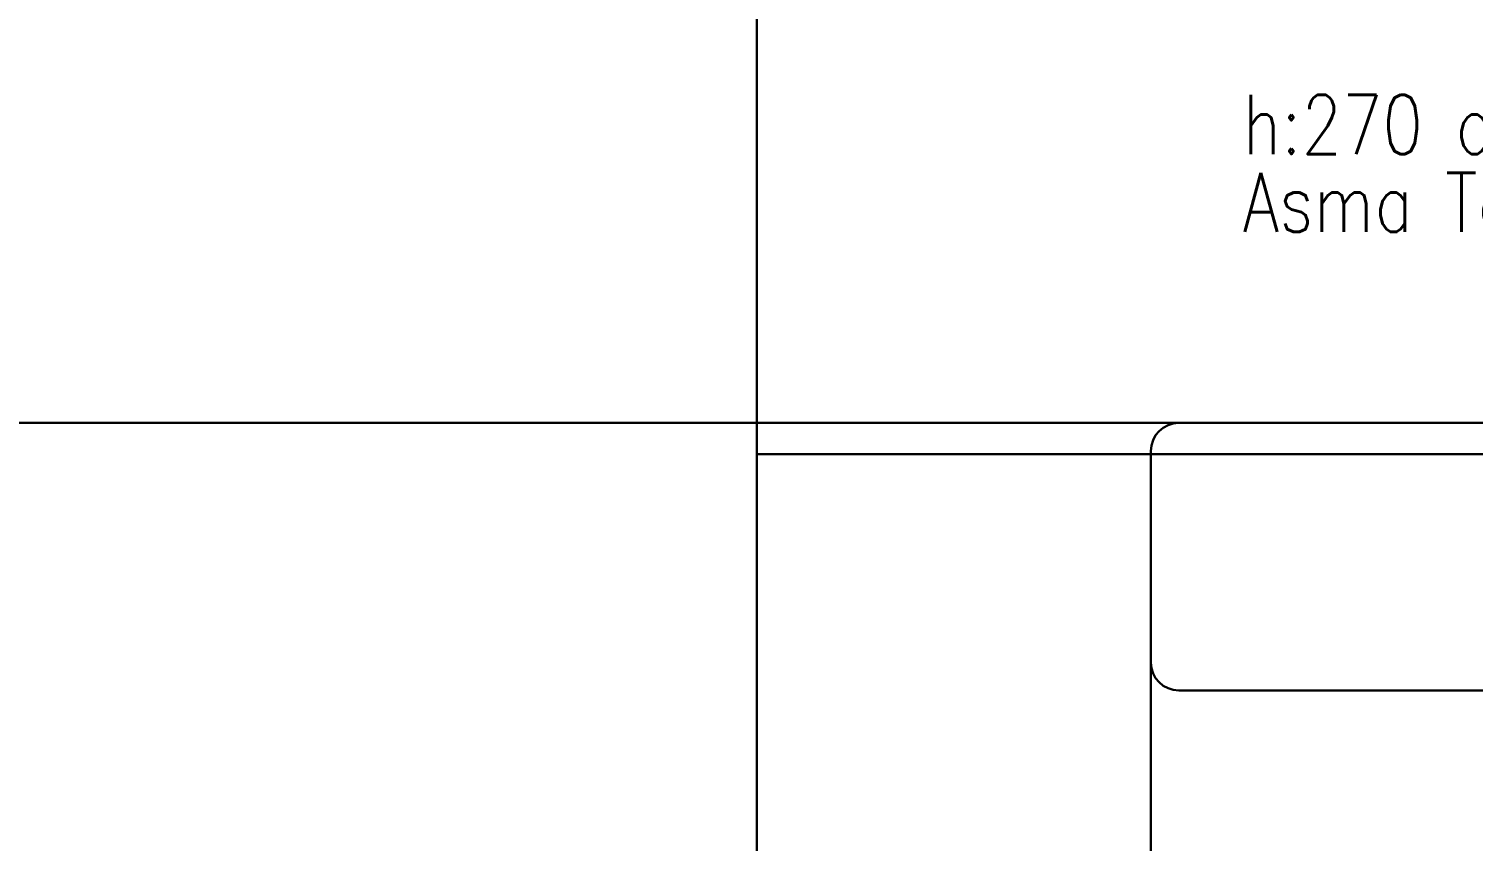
# Model space of a CAD drawing. Extents: x -1073 to 35213, y -1180 to 6950.
# Drawn here: x 3580 to 4094, y 2773 to 3062 of the extents above; entities that cross this region are included whole.
import ezdxf

# ---------------------------------------------------------------- set-up
doc = ezdxf.new("R2010")
doc.units = 0
doc.header["$LTSCALE"] = 25
for name, color, linetype, lineweight in [('DATA SARI', 30, 'Continuous', 30), ('DATA TAVAN', 160, 'Continuous', 30), ('E-YAZI', 7, 'Continuous', 30)]:
    doc.layers.add(name, color=color, linetype=linetype, lineweight=lineweight)
doc.styles.add('E-YAZI', font='txttw.shx')

msp = doc.modelspace()

# ---------------------------------------------------------------- linework, layer by layer
at = {"layer": 'DATA SARI'}
for q in [(3839.09, 3121.18), (3839.09, 2750.11), (4820.97, 2910.64)]:
    msp.add_line((3839.09, 2910.64), q, dxfattribs=at)
at = {"layer": 'DATA TAVAN'}
for p, q in [((3470.88, 2921.74), (3852.91, 2921.74)), ((3922.81, 2921.74), (3850.99, 2921.74)), ((3989.22, 2921.74), (3922.81, 2921.74)), ((3989.22, 2921.74), (4400.44, 2921.74)), ((3979.22, 2911.74), (3979.22, 2836.56)), ((3979.22, 2520.84), (3979.22, 2842.24)), ((4451.45, 2826.56), (3989.22, 2826.56))]:
    msp.add_line(p, q, dxfattribs=at)
for centre, start, end in [((3989.22, 2911.74), 90, 180), ((3989.22, 2836.56), 180, 270)]:
    msp.add_arc(centre, 10, start, end, dxfattribs=at)

# ---------------------------------------------------------------- texts
at = {"layer": 'E-YAZI', "color": 30, "style": 'E-YAZI', "width": 0.8}
for s, p in [('h:270 cm', (4011.93, 3017.37)), ('Asma Tavan Monte', (4011.93, 2989.65))]:
    msp.add_text(s, height=21, dxfattribs=at).set_placement(p)

doc.saveas('drawing.dxf')
